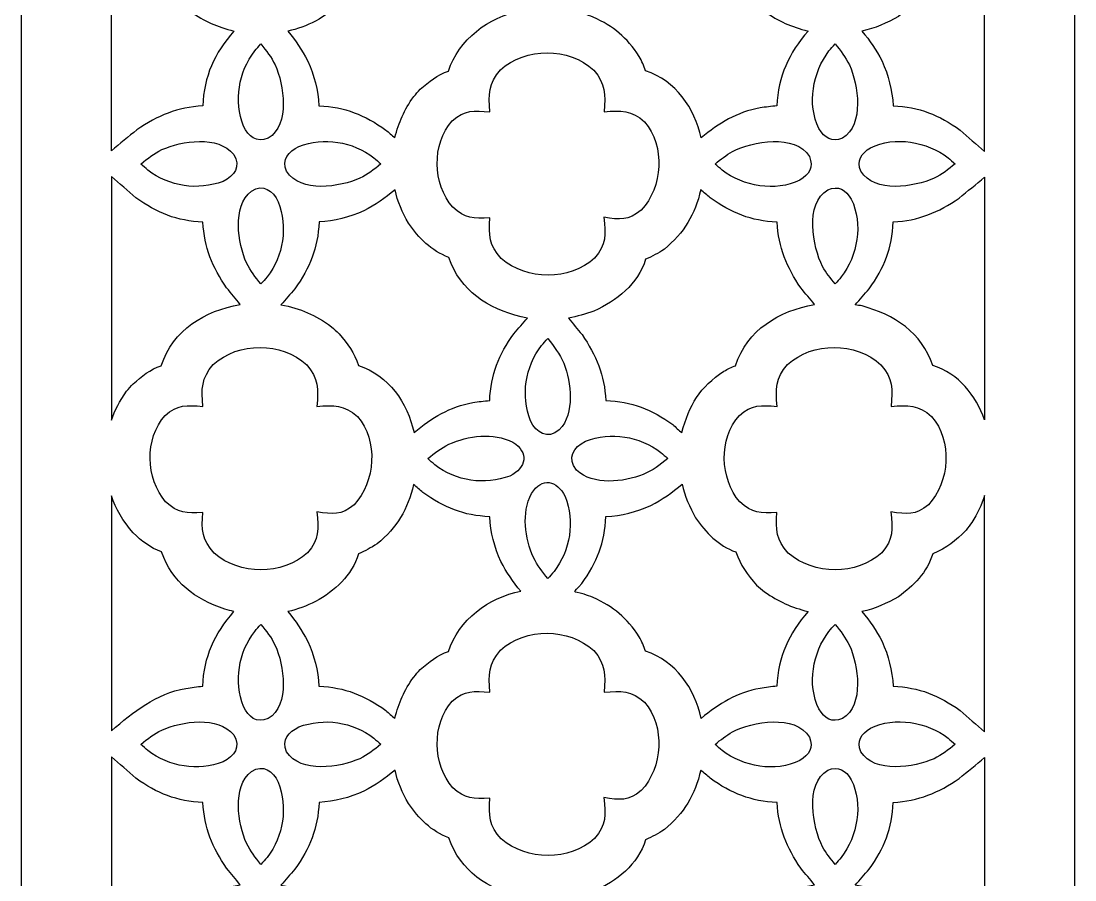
# Model space of a CAD drawing. Header units: centimetres. Extents: x -8.6 to 3.5, y -13.8 to 14.2.
# Drawn here: x -8.589 to -3.689, y -10.586 to -6.593 of the extents above; entities that cross this region are included whole.
import ezdxf

# ---------------------------------------------------------------- set-up
doc = ezdxf.new("R2010")
doc.units = ezdxf.units.CM
doc.header["$MEASUREMENT"] = 0
doc.layers.add('layer 1', color=7, linetype='Continuous')

msp = doc.modelspace()

# ---------------------------------------------------------------- linework, layer by layer
at = {"layer": 'layer 1', "color": 177}
msp.add_open_spline([(-8.58875, 14.17327), (-6.9555, 14.17327), (-5.32224, 14.17327), (-3.689, 14.17327), (-3.689, 14.17327), (-3.689, 4.8404), (-3.689, -4.49248), (-3.689, -13.82534), (-3.689, -13.82534), (-5.32224, -13.82534), (-6.9555, -13.82534), (-8.58875, -13.82534), (-8.58875, -13.82534), (-8.58875, -4.49248), (-8.58875, 4.8404), (-8.58875, 14.17327)], degree=3, knots=[0, 0, 0, 0, 0.2, 0.2, 0.2, 0.2, 0.4, 0.4, 0.4, 0.4, 0.6, 0.6, 0.6, 0.6, 1, 1, 1, 1], dxfattribs=at)
at = {"layer": 'layer 1', "color": 7}
for points, knots in [([(-6.85083, -7.1368), (-6.86493, -7.12447), (-6.87901, -7.11213), (-6.8931, -7.09979), (-6.8931, -7.09979), (-6.99033, -7.02994), (-7.08325, -6.99237), (-7.20396, -6.98743), (-7.20396, -6.98743), (-7.20785, -6.91446), (-7.22622, -6.84582), (-7.25541, -6.779), (-7.25541, -6.779), (-7.28332, -6.7266), (-7.31123, -6.68554), (-7.34897, -6.63978), (-7.34897, -6.63978), (-7.30358, -6.63131), (-7.26109, -6.61331), (-7.21936, -6.59425), (-7.21936, -6.59425), (-7.13073, -6.54318), (-7.05125, -6.4736), (-7.01998, -6.37235), (-7.01998, -6.37235), (-6.98828, -6.35811), (-6.96231, -6.34414), (-6.93291, -6.32555), (-6.93291, -6.32555), (-6.84173, -6.24957), (-6.78986, -6.16506), (-6.76364, -6.04919), (-6.76364, -6.04919), (-6.74927, -6.06178), (-6.73489, -6.07437), (-6.72052, -6.08696), (-6.72052, -6.08696), (-6.62335, -6.15676), (-6.53032, -6.19444), (-6.40964, -6.19933), (-6.40964, -6.19933), (-6.4057, -6.27263), (-6.38748, -6.34075), (-6.35819, -6.40774), (-6.35819, -6.40774), (-6.33048, -6.45981), (-6.30279, -6.50073), (-6.26528, -6.5462), (-6.26528, -6.5462), (-6.41521, -6.5734), (-6.5545, -6.67909), (-6.60209, -6.82609), (-6.60209, -6.82609), (-6.65199, -6.84209), (-6.69393, -6.87589), (-6.73258, -6.90994), (-6.73258, -6.90994), (-6.74283, -6.92148), (-6.75308, -6.93302), (-6.76331, -6.94454), (-6.76331, -6.94454), (-6.80782, -7.0078), (-6.83192, -7.06193), (-6.85083, -7.1368)], [0, 0, 0, 0, 0.0588235, 0.0588235, 0.0588235, 0.0588235, 0.1176471, 0.1176471, 0.1176471, 0.1176471, 0.1764706, 0.1764706, 0.1764706, 0.1764706, 0.2352941, 0.2352941, 0.2352941, 0.2352941, 0.2941176, 0.2941176, 0.2941176, 0.2941176, 0.3529412, 0.3529412, 0.3529412, 0.3529412, 0.4117647, 0.4117647, 0.4117647, 0.4117647, 0.4705882, 0.4705882, 0.4705882, 0.4705882, 0.5294118, 0.5294118, 0.5294118, 0.5294118, 0.5882353, 0.5882353, 0.5882353, 0.5882353, 0.6470588, 0.6470588, 0.6470588, 0.6470588, 0.7058824, 0.7058824, 0.7058824, 0.7058824, 0.7647059, 0.7647059, 0.7647059, 0.7647059, 0.8235294, 0.8235294, 0.8235294, 0.8235294, 0.8823529, 0.8823529, 0.8823529, 0.8823529, 1, 1, 1, 1]), ([(-4.9295, -6.64008), (-5.00823, -6.6201), (-5.06575, -6.59476), (-5.13258, -6.54845), (-5.13258, -6.54845), (-5.14468, -6.53794), (-5.15678, -6.52743), (-5.16888, -6.51692), (-5.16888, -6.51692), (-5.21297, -6.46842), (-5.24352, -6.42555), (-5.26553, -6.3633), (-5.26553, -6.3633), (-5.34734, -6.33346), (-5.40455, -6.27365), (-5.45278, -6.20379), (-5.45278, -6.20379), (-5.47975, -6.15518), (-5.50474, -6.10319), (-5.5148, -6.04799), (-5.5148, -6.04799), (-5.56332, -6.08802), (-5.60561, -6.11786), (-5.66116, -6.14743), (-5.66116, -6.14743), (-5.72817, -6.17671), (-5.79627, -6.19494), (-5.86959, -6.1989), (-5.86959, -6.1989), (-5.87448, -6.31959), (-5.91215, -6.41257), (-5.98196, -6.50976), (-5.98196, -6.50976), (-6.02511, -6.55902), (-6.02764, -6.54435), (-5.97108, -6.55966), (-5.97108, -6.55966), (-5.95716, -6.56468), (-5.94325, -6.5697), (-5.92934, -6.57472), (-5.92934, -6.57472), (-5.832, -6.61976), (-5.77366, -6.6676), (-5.7144, -6.75762), (-5.7144, -6.75762), (-5.70354, -6.78022), (-5.69294, -6.8011), (-5.68527, -6.82496), (-5.68527, -6.82496), (-5.54485, -6.87078), (-5.45703, -6.99724), (-5.42677, -7.13692), (-5.42677, -7.13692), (-5.34376, -7.06848), (-5.26046, -7.01614), (-5.15236, -6.99747), (-5.15236, -6.99747), (-5.12684, -6.99305), (-5.1004, -6.98926), (-5.07418, -6.98786), (-5.07418, -6.98786), (-5.06858, -6.84952), (-5.01975, -6.74315), (-4.9295, -6.64008)], [0, 0, 0, 0, 0.0588235, 0.0588235, 0.0588235, 0.0588235, 0.1176471, 0.1176471, 0.1176471, 0.1176471, 0.1764706, 0.1764706, 0.1764706, 0.1764706, 0.2352941, 0.2352941, 0.2352941, 0.2352941, 0.2941176, 0.2941176, 0.2941176, 0.2941176, 0.3529412, 0.3529412, 0.3529412, 0.3529412, 0.4117647, 0.4117647, 0.4117647, 0.4117647, 0.4705882, 0.4705882, 0.4705882, 0.4705882, 0.5294118, 0.5294118, 0.5294118, 0.5294118, 0.5882353, 0.5882353, 0.5882353, 0.5882353, 0.6470588, 0.6470588, 0.6470588, 0.6470588, 0.7058824, 0.7058824, 0.7058824, 0.7058824, 0.7647059, 0.7647059, 0.7647059, 0.7647059, 0.8235294, 0.8235294, 0.8235294, 0.8235294, 0.8823529, 0.8823529, 0.8823529, 0.8823529, 1, 1, 1, 1]), ([(-8.16878, -7.19644), (-8.12916, -7.16378), (-8.08955, -7.13112), (-8.04994, -7.09845), (-8.04994, -7.09845), (-7.95488, -7.03306), (-7.86014, -6.99401), (-7.74402, -6.98786), (-7.74402, -6.98786), (-7.73841, -6.84951), (-7.68957, -6.74316), (-7.59934, -6.64008), (-7.59934, -6.64008), (-7.67805, -6.6201), (-7.73556, -6.59477), (-7.80241, -6.54845), (-7.80241, -6.54845), (-7.81452, -6.53794), (-7.82661, -6.52743), (-7.83872, -6.51692), (-7.83872, -6.51692), (-7.88279, -6.46841), (-7.91333, -6.42556), (-7.93537, -6.3633), (-7.93537, -6.3633), (-7.98739, -6.34431), (-8.02766, -6.31163), (-8.06782, -6.27463), (-8.06782, -6.27463), (-8.11477, -6.22007), (-8.14787, -6.16274), (-8.16878, -6.10242), (-8.16878, -6.10242), (-8.16878, -6.46709), (-8.16878, -6.83177), (-8.16878, -7.19644)], [0, 0, 0, 0, 0.1, 0.1, 0.1, 0.1, 0.2, 0.2, 0.2, 0.2, 0.3, 0.3, 0.3, 0.3, 0.4, 0.4, 0.4, 0.4, 0.5, 0.5, 0.5, 0.5, 0.6, 0.6, 0.6, 0.6, 0.7, 0.7, 0.7, 0.7, 0.8, 0.8, 0.8, 0.8, 1, 1, 1, 1]), ([(-4.10897, -6.10128), (-4.10897, -6.46747), (-4.10897, -6.83367), (-4.10897, -7.19987), (-4.10897, -7.19987), (-4.14707, -7.16651), (-4.18517, -7.13315), (-4.22327, -7.09979), (-4.22327, -7.09979), (-4.3205, -7.02994), (-4.41341, -6.99237), (-4.53413, -6.98743), (-4.53413, -6.98743), (-4.53806, -6.91441), (-4.55637, -6.84587), (-4.58559, -6.779), (-4.58559, -6.779), (-4.6135, -6.7266), (-4.6414, -6.68554), (-4.67913, -6.63978), (-4.67913, -6.63978), (-4.61811, -6.62839), (-4.56326, -6.60215), (-4.50999, -6.57148), (-4.50999, -6.57148), (-4.43929, -6.52041), (-4.37665, -6.45817), (-4.35015, -6.37235), (-4.35015, -6.37235), (-4.28439, -6.34277), (-4.24401, -6.31368), (-4.19468, -6.26136), (-4.19468, -6.26136), (-4.18571, -6.24947), (-4.17674, -6.23759), (-4.16777, -6.22572), (-4.16777, -6.22572), (-4.14237, -6.18408), (-4.12295, -6.14293), (-4.10897, -6.10128)], [0, 0, 0, 0, 0.0909091, 0.0909091, 0.0909091, 0.0909091, 0.1818182, 0.1818182, 0.1818182, 0.1818182, 0.2727273, 0.2727273, 0.2727273, 0.2727273, 0.3636364, 0.3636364, 0.3636364, 0.3636364, 0.4545455, 0.4545455, 0.4545455, 0.4545455, 0.5454545, 0.5454545, 0.5454545, 0.5454545, 0.6363636, 0.6363636, 0.6363636, 0.6363636, 0.7272727, 0.7272727, 0.7272727, 0.7272727, 0.8181818, 0.8181818, 0.8181818, 0.8181818, 1, 1, 1, 1]), ([(-7.47407, -6.69971), (-7.48361, -6.7106), (-7.49312, -6.72147), (-7.50265, -6.73236), (-7.50265, -6.73236), (-7.57895, -6.83186), (-7.59907, -6.96438), (-7.55473, -7.08162), (-7.55473, -7.08162), (-7.53054, -7.13021), (-7.49518, -7.16116), (-7.43967, -7.138), (-7.43967, -7.138), (-7.33666, -7.07505), (-7.36693, -6.88835), (-7.40712, -6.79752), (-7.40712, -6.79752), (-7.42646, -6.75918), (-7.44718, -6.73232), (-7.47407, -6.69971)], [0, 0, 0, 0, 0.1666667, 0.1666667, 0.1666667, 0.1666667, 0.3333333, 0.3333333, 0.3333333, 0.3333333, 0.5, 0.5, 0.5, 0.5, 0.6666667, 0.6666667, 0.6666667, 0.6666667, 1, 1, 1, 1]), ([(-4.80425, -6.69971), (-4.81377, -6.7106), (-4.8233, -6.72147), (-4.83283, -6.73236), (-4.83283, -6.73236), (-4.90762, -6.82997), (-4.93535, -6.9803), (-4.87911, -7.09324), (-4.87911, -7.09324), (-4.85282, -7.1371), (-4.8193, -7.15864), (-4.76983, -7.138), (-4.76983, -7.138), (-4.66693, -7.07511), (-4.69684, -6.88893), (-4.73729, -6.79752), (-4.73729, -6.79752), (-4.75584, -6.76075), (-4.7782, -6.7313), (-4.80425, -6.69971)], [0, 0, 0, 0, 0.1666667, 0.1666667, 0.1666667, 0.1666667, 0.3333333, 0.3333333, 0.3333333, 0.3333333, 0.5, 0.5, 0.5, 0.5, 0.6666667, 0.6666667, 0.6666667, 0.6666667, 1, 1, 1, 1]), ([(-5.87839, -7.01487), (-5.87143, -6.93278), (-5.87076, -6.88583), (-5.92594, -6.82166), (-5.92594, -6.82166), (-6.04275, -6.7148), (-6.24306, -6.71373), (-6.36035, -6.82034), (-6.36035, -6.82034), (-6.41609, -6.88482), (-6.41544, -6.93267), (-6.40894, -7.01533), (-6.40894, -7.01533), (-6.48353, -7.00838), (-6.52622, -7.00599), (-6.58412, -7.057), (-6.58412, -7.057), (-6.68053, -7.16552), (-6.67516, -7.35042), (-6.58167, -7.45903), (-6.58167, -7.45903), (-6.52508, -7.51117), (-6.48449, -7.51211), (-6.40951, -7.50797), (-6.40951, -7.50797), (-6.41425, -7.58944), (-6.41299, -7.63521), (-6.3567, -7.69714), (-6.3567, -7.69714), (-6.23881, -7.79949), (-6.03852, -7.80134), (-5.9221, -7.69555), (-5.9221, -7.69555), (-5.8673, -7.6319), (-5.87047, -7.58603), (-5.87925, -7.50498), (-5.87925, -7.50498), (-5.80443, -7.51728), (-5.76535, -7.52227), (-5.70543, -7.47234), (-5.70543, -7.47234), (-5.60512, -7.36588), (-5.5932, -7.1739), (-5.69009, -7.06167), (-5.69009, -7.06167), (-5.75101, -7.00698), (-5.79923, -7.00896), (-5.87839, -7.01487)], [0, 0, 0, 0, 0.0769231, 0.0769231, 0.0769231, 0.0769231, 0.1538462, 0.1538462, 0.1538462, 0.1538462, 0.2307692, 0.2307692, 0.2307692, 0.2307692, 0.3076923, 0.3076923, 0.3076923, 0.3076923, 0.3846154, 0.3846154, 0.3846154, 0.3846154, 0.4615385, 0.4615385, 0.4615385, 0.4615385, 0.5384615, 0.5384615, 0.5384615, 0.5384615, 0.6153846, 0.6153846, 0.6153846, 0.6153846, 0.6923077, 0.6923077, 0.6923077, 0.6923077, 0.7692308, 0.7692308, 0.7692308, 0.7692308, 0.8461538, 0.8461538, 0.8461538, 0.8461538, 1, 1, 1, 1]), ([(-8.03174, -7.25797), (-8.02085, -7.2675), (-8.00997, -7.27702), (-7.99909, -7.28656), (-7.99909, -7.28656), (-7.89956, -7.36283), (-7.76705, -7.383), (-7.64982, -7.33864), (-7.64982, -7.33864), (-7.59704, -7.31234), (-7.56507, -7.27006), (-7.59968, -7.21336), (-7.59968, -7.21336), (-7.67324, -7.12366), (-7.84167, -7.15018), (-7.93394, -7.19102), (-7.93394, -7.19102), (-7.97226, -7.21034), (-7.99912, -7.23108), (-8.03174, -7.25797)], [0, 0, 0, 0, 0.1666667, 0.1666667, 0.1666667, 0.1666667, 0.3333333, 0.3333333, 0.3333333, 0.3333333, 0.5, 0.5, 0.5, 0.5, 0.6666667, 0.6666667, 0.6666667, 0.6666667, 1, 1, 1, 1]), ([(-6.91582, -7.25738), (-6.9267, -7.24784), (-6.93757, -7.23833), (-6.94846, -7.22879), (-6.94846, -7.22879), (-7.04798, -7.15251), (-7.18047, -7.13236), (-7.29772, -7.17671), (-7.29772, -7.17671), (-7.34629, -7.20088), (-7.37728, -7.23629), (-7.35409, -7.29178), (-7.35409, -7.29178), (-7.29118, -7.3948), (-7.10444, -7.3645), (-7.01361, -7.32433), (-7.01361, -7.32433), (-6.97529, -7.30499), (-6.94842, -7.28428), (-6.91582, -7.25738)], [0, 0, 0, 0, 0.1666667, 0.1666667, 0.1666667, 0.1666667, 0.3333333, 0.3333333, 0.3333333, 0.3333333, 0.5, 0.5, 0.5, 0.5, 0.6666667, 0.6666667, 0.6666667, 0.6666667, 1, 1, 1, 1]), ([(-5.36191, -7.25797), (-5.35103, -7.2675), (-5.34015, -7.27702), (-5.32925, -7.28656), (-5.32925, -7.28656), (-5.23165, -7.36134), (-5.08131, -7.38909), (-4.96836, -7.33284), (-4.96836, -7.33284), (-4.9245, -7.30657), (-4.903, -7.27298), (-4.92362, -7.22357), (-4.92362, -7.22357), (-4.98961, -7.11552), (-5.18853, -7.15291), (-5.28072, -7.1994), (-5.28072, -7.1994), (-5.31069, -7.21654), (-5.33547, -7.23617), (-5.36191, -7.25797)], [0, 0, 0, 0, 0.1666667, 0.1666667, 0.1666667, 0.1666667, 0.3333333, 0.3333333, 0.3333333, 0.3333333, 0.5, 0.5, 0.5, 0.5, 0.6666667, 0.6666667, 0.6666667, 0.6666667, 1, 1, 1, 1]), ([(-4.24599, -7.25738), (-4.25687, -7.24784), (-4.26775, -7.23833), (-4.27863, -7.22879), (-4.27863, -7.22879), (-4.37622, -7.15398), (-4.5266, -7.12627), (-4.63952, -7.18251), (-4.63952, -7.18251), (-4.68337, -7.20879), (-4.70491, -7.24233), (-4.68427, -7.29178), (-4.68427, -7.29178), (-4.6214, -7.3947), (-4.4352, -7.36476), (-4.34378, -7.32433), (-4.34378, -7.32433), (-4.30703, -7.30579), (-4.27757, -7.28343), (-4.24599, -7.25738)], [0, 0, 0, 0, 0.1666667, 0.1666667, 0.1666667, 0.1666667, 0.3333333, 0.3333333, 0.3333333, 0.3333333, 0.5, 0.5, 0.5, 0.5, 0.6666667, 0.6666667, 0.6666667, 0.6666667, 1, 1, 1, 1]), ([(-8.16878, -8.44926), (-8.16878, -8.07132), (-8.16878, -7.69339), (-8.16878, -7.31544), (-8.16878, -7.31544), (-8.13066, -7.34882), (-8.09256, -7.38219), (-8.05444, -7.41555), (-8.05444, -7.41555), (-7.95727, -7.48535), (-7.86426, -7.52303), (-7.74358, -7.52792), (-7.74358, -7.52792), (-7.7373, -7.64458), (-7.69831, -7.73889), (-7.63299, -7.83384), (-7.63299, -7.83384), (-7.61193, -7.85938), (-7.59087, -7.88492), (-7.5698, -7.91046), (-7.5698, -7.91046), (-7.73455, -7.94037), (-7.88291, -8.02878), (-7.937, -8.19587), (-7.937, -8.19587), (-7.9869, -8.21187), (-8.02884, -8.24567), (-8.0675, -8.27972), (-8.0675, -8.27972), (-8.07775, -8.29126), (-8.08799, -8.30279), (-8.09824, -8.31432), (-8.09824, -8.31432), (-8.13061, -8.36033), (-8.15214, -8.40147), (-8.16878, -8.44926)], [0, 0, 0, 0, 0.1, 0.1, 0.1, 0.1, 0.2, 0.2, 0.2, 0.2, 0.3, 0.3, 0.3, 0.3, 0.4, 0.4, 0.4, 0.4, 0.5, 0.5, 0.5, 0.5, 0.6, 0.6, 0.6, 0.6, 0.7, 0.7, 0.7, 0.7, 0.8, 0.8, 0.8, 0.8, 1, 1, 1, 1]), ([(-7.47348, -7.81563), (-7.46396, -7.80475), (-7.45442, -7.79387), (-7.44489, -7.78298), (-7.44489, -7.78298), (-7.36861, -7.68346), (-7.34846, -7.55097), (-7.39281, -7.43373), (-7.39281, -7.43373), (-7.41908, -7.38094), (-7.46139, -7.34899), (-7.51809, -7.38358), (-7.51809, -7.38358), (-7.60779, -7.45714), (-7.58127, -7.62557), (-7.54042, -7.71783), (-7.54042, -7.71783), (-7.52109, -7.75615), (-7.50037, -7.78302), (-7.47348, -7.81563)], [0, 0, 0, 0, 0.1666667, 0.1666667, 0.1666667, 0.1666667, 0.3333333, 0.3333333, 0.3333333, 0.3333333, 0.5, 0.5, 0.5, 0.5, 0.6666667, 0.6666667, 0.6666667, 0.6666667, 1, 1, 1, 1]), ([(-4.10897, -7.31889), (-4.14856, -7.35156), (-4.18817, -7.38421), (-4.22777, -7.41688), (-4.22777, -7.41688), (-4.32276, -7.48223), (-4.41699, -7.52118), (-4.5337, -7.52748), (-4.5337, -7.52748), (-4.53859, -7.64819), (-4.57625, -7.74117), (-4.64607, -7.83835), (-4.64607, -7.83835), (-4.66755, -7.86288), (-4.68903, -7.8874), (-4.71051, -7.91193), (-4.71051, -7.91193), (-4.69983, -7.91394), (-4.68916, -7.91596), (-4.67849, -7.91799), (-4.67849, -7.91799), (-4.53039, -7.95807), (-4.39961, -8.04134), (-4.35037, -8.19473), (-4.35037, -8.19473), (-4.22629, -8.23522), (-4.15175, -8.33162), (-4.10897, -8.44747), (-4.10897, -8.44747), (-4.10897, -8.07128), (-4.10897, -7.69508), (-4.10897, -7.31889)], [0, 0, 0, 0, 0.1111111, 0.1111111, 0.1111111, 0.1111111, 0.2222222, 0.2222222, 0.2222222, 0.2222222, 0.3333333, 0.3333333, 0.3333333, 0.3333333, 0.4444444, 0.4444444, 0.4444444, 0.4444444, 0.5555556, 0.5555556, 0.5555556, 0.5555556, 0.6666667, 0.6666667, 0.6666667, 0.6666667, 0.7777778, 0.7777778, 0.7777778, 0.7777778, 1, 1, 1, 1]), ([(-7.38033, -7.91193), (-7.35886, -7.8874), (-7.33737, -7.86288), (-7.3159, -7.83835), (-7.3159, -7.83835), (-7.24608, -7.74117), (-7.20843, -7.64818), (-7.20353, -7.52748), (-7.20353, -7.52748), (-7.1302, -7.52352), (-7.06209, -7.50531), (-6.9951, -7.47602), (-6.9951, -7.47602), (-6.93991, -7.44665), (-6.89778, -7.41704), (-6.84958, -7.37728), (-6.84958, -7.37728), (-6.83968, -7.43205), (-6.81444, -7.48417), (-6.78769, -7.53238), (-6.78769, -7.53238), (-6.73946, -7.60225), (-6.68226, -7.66202), (-6.60044, -7.69189), (-6.60044, -7.69189), (-6.54488, -7.84899), (-6.41932, -7.92935), (-6.26416, -7.96874), (-6.26416, -7.96874), (-6.2541, -7.97049), (-6.24406, -7.97225), (-6.23402, -7.97401), (-6.23402, -7.97401), (-6.25525, -7.99827), (-6.27649, -8.02253), (-6.29773, -8.04679), (-6.29773, -8.04679), (-6.36751, -8.14391), (-6.40518, -8.23692), (-6.41008, -8.35764), (-6.41008, -8.35764), (-6.4363, -8.35904), (-6.46277, -8.36287), (-6.48826, -8.36724), (-6.48826, -8.36724), (-6.59571, -8.38565), (-6.67934, -8.438), (-6.76183, -8.50602), (-6.76183, -8.50602), (-6.79201, -8.36667), (-6.88023, -8.24041), (-7.02019, -8.19473), (-7.02019, -8.19473), (-7.03893, -8.13636), (-7.07036, -8.09292), (-7.10983, -8.04699), (-7.10983, -8.04699), (-7.12174, -8.03612), (-7.13364, -8.02522), (-7.14554, -8.01435), (-7.14554, -8.01435), (-7.22057, -7.95963), (-7.28904, -7.92918), (-7.38033, -7.91193)], [0, 0, 0, 0, 0.0588235, 0.0588235, 0.0588235, 0.0588235, 0.1176471, 0.1176471, 0.1176471, 0.1176471, 0.1764706, 0.1764706, 0.1764706, 0.1764706, 0.2352941, 0.2352941, 0.2352941, 0.2352941, 0.2941176, 0.2941176, 0.2941176, 0.2941176, 0.3529412, 0.3529412, 0.3529412, 0.3529412, 0.4117647, 0.4117647, 0.4117647, 0.4117647, 0.4705882, 0.4705882, 0.4705882, 0.4705882, 0.5294118, 0.5294118, 0.5294118, 0.5294118, 0.5882353, 0.5882353, 0.5882353, 0.5882353, 0.6470588, 0.6470588, 0.6470588, 0.6470588, 0.7058824, 0.7058824, 0.7058824, 0.7058824, 0.7647059, 0.7647059, 0.7647059, 0.7647059, 0.8235294, 0.8235294, 0.8235294, 0.8235294, 0.8823529, 0.8823529, 0.8823529, 0.8823529, 1, 1, 1, 1]), ([(-5.42857, -7.37707), (-5.41392, -7.3899), (-5.39927, -7.40273), (-5.38462, -7.41555), (-5.38462, -7.41555), (-5.28746, -7.48535), (-5.19444, -7.52303), (-5.07374, -7.52792), (-5.07374, -7.52792), (-5.06748, -7.64458), (-5.02849, -7.73888), (-4.96316, -7.83384), (-4.96316, -7.83384), (-4.9421, -7.85938), (-4.92103, -7.88492), (-4.89997, -7.91046), (-4.89997, -7.91046), (-5.0647, -7.94037), (-5.21312, -8.02879), (-5.26718, -8.19587), (-5.26718, -8.19587), (-5.28559, -8.20176), (-5.30328, -8.21211), (-5.32069, -8.22057), (-5.32069, -8.22057), (-5.4321, -8.29522), (-5.48356, -8.37839), (-5.516, -8.50693), (-5.516, -8.50693), (-5.51602, -8.50705), (-5.51605, -8.50719), (-5.51607, -8.5073), (-5.51607, -8.5073), (-5.53043, -8.49472), (-5.5448, -8.48214), (-5.55917, -8.46957), (-5.55917, -8.46957), (-5.65639, -8.39972), (-5.74931, -8.36214), (-5.87002, -8.35721), (-5.87002, -8.35721), (-5.87619, -8.24134), (-5.9155, -8.14595), (-5.98062, -8.05128), (-5.98062, -8.05128), (-6.00186, -8.02553), (-6.02309, -7.99978), (-6.04433, -7.97403), (-6.04433, -7.97403), (-6.00239, -7.9662), (-5.9653, -7.9557), (-5.92509, -7.94142), (-5.92509, -7.94142), (-5.81874, -7.89282), (-5.72106, -7.8175), (-5.68506, -7.70095), (-5.68506, -7.70095), (-5.65336, -7.68668), (-5.6274, -7.67273), (-5.59799, -7.65414), (-5.59799, -7.65414), (-5.50647, -7.57786), (-5.45487, -7.49332), (-5.42857, -7.37707)], [0, 0, 0, 0, 0.0588235, 0.0588235, 0.0588235, 0.0588235, 0.1176471, 0.1176471, 0.1176471, 0.1176471, 0.1764706, 0.1764706, 0.1764706, 0.1764706, 0.2352941, 0.2352941, 0.2352941, 0.2352941, 0.2941176, 0.2941176, 0.2941176, 0.2941176, 0.3529412, 0.3529412, 0.3529412, 0.3529412, 0.4117647, 0.4117647, 0.4117647, 0.4117647, 0.4705882, 0.4705882, 0.4705882, 0.4705882, 0.5294118, 0.5294118, 0.5294118, 0.5294118, 0.5882353, 0.5882353, 0.5882353, 0.5882353, 0.6470588, 0.6470588, 0.6470588, 0.6470588, 0.7058824, 0.7058824, 0.7058824, 0.7058824, 0.7647059, 0.7647059, 0.7647059, 0.7647059, 0.8235294, 0.8235294, 0.8235294, 0.8235294, 0.8823529, 0.8823529, 0.8823529, 0.8823529, 1, 1, 1, 1]), ([(-4.80365, -7.81563), (-4.79412, -7.80475), (-4.7846, -7.79387), (-4.77506, -7.78298), (-4.77506, -7.78298), (-4.70026, -7.6854), (-4.67254, -7.53501), (-4.72878, -7.4221), (-4.72878, -7.4221), (-4.75502, -7.37826), (-4.78866, -7.3567), (-4.83805, -7.37735), (-4.83805, -7.37735), (-4.94611, -7.44328), (-4.90867, -7.64229), (-4.86222, -7.73445), (-4.86222, -7.73445), (-4.84508, -7.76441), (-4.82547, -7.78918), (-4.80365, -7.81563)], [0, 0, 0, 0, 0.1666667, 0.1666667, 0.1666667, 0.1666667, 0.3333333, 0.3333333, 0.3333333, 0.3333333, 0.5, 0.5, 0.5, 0.5, 0.6666667, 0.6666667, 0.6666667, 0.6666667, 1, 1, 1, 1]), ([(-7.21331, -8.38465), (-7.20635, -8.30255), (-7.20569, -8.25561), (-7.26086, -8.19144), (-7.26086, -8.19144), (-7.37767, -8.08458), (-7.57797, -8.08351), (-7.69526, -8.19011), (-7.69526, -8.19011), (-7.75101, -8.2546), (-7.75035, -8.30243), (-7.74386, -8.38511), (-7.74386, -8.38511), (-7.81844, -8.37815), (-7.86112, -8.37577), (-7.91903, -8.42678), (-7.91903, -8.42678), (-8.01546, -8.53533), (-8.01007, -8.72017), (-7.91658, -8.82881), (-7.91658, -8.82881), (-7.86, -8.88095), (-7.81939, -8.88189), (-7.74443, -8.87775), (-7.74443, -8.87775), (-7.74916, -8.95923), (-7.7479, -9.00498), (-7.69163, -9.06691), (-7.69163, -9.06691), (-7.57373, -9.16928), (-7.37343, -9.17111), (-7.25701, -9.06532), (-7.25701, -9.06532), (-7.20222, -9.00168), (-7.2054, -8.95581), (-7.21417, -8.87476), (-7.21417, -8.87476), (-7.13935, -8.88706), (-7.10028, -8.89205), (-7.04035, -8.84211), (-7.04035, -8.84211), (-6.94002, -8.73566), (-6.92812, -8.5437), (-7.025, -8.43145), (-7.025, -8.43145), (-7.08594, -8.37675), (-7.13415, -8.37874), (-7.21331, -8.38465)], [0, 0, 0, 0, 0.0769231, 0.0769231, 0.0769231, 0.0769231, 0.1538462, 0.1538462, 0.1538462, 0.1538462, 0.2307692, 0.2307692, 0.2307692, 0.2307692, 0.3076923, 0.3076923, 0.3076923, 0.3076923, 0.3846154, 0.3846154, 0.3846154, 0.3846154, 0.4615385, 0.4615385, 0.4615385, 0.4615385, 0.5384615, 0.5384615, 0.5384615, 0.5384615, 0.6153846, 0.6153846, 0.6153846, 0.6153846, 0.6923077, 0.6923077, 0.6923077, 0.6923077, 0.7692308, 0.7692308, 0.7692308, 0.7692308, 0.8461538, 0.8461538, 0.8461538, 0.8461538, 1, 1, 1, 1]), ([(-6.14014, -8.06949), (-6.14966, -8.08037), (-6.15919, -8.09125), (-6.16872, -8.10213), (-6.16872, -8.10213), (-6.24496, -8.20158), (-6.26534, -8.33359), (-6.2208, -8.45139), (-6.2208, -8.45139), (-6.19227, -8.50868), (-6.14269, -8.54016), (-6.08627, -8.49396), (-6.08627, -8.49396), (-6.0126, -8.41655), (-6.03087, -8.27449), (-6.06571, -8.18418), (-6.06571, -8.18418), (-6.08575, -8.1389), (-6.10857, -8.10777), (-6.14014, -8.06949)], [0, 0, 0, 0, 0.1666667, 0.1666667, 0.1666667, 0.1666667, 0.3333333, 0.3333333, 0.3333333, 0.3333333, 0.5, 0.5, 0.5, 0.5, 0.6666667, 0.6666667, 0.6666667, 0.6666667, 1, 1, 1, 1]), ([(-4.54347, -8.38465), (-4.53652, -8.30255), (-4.53586, -8.25561), (-4.59103, -8.19144), (-4.59103, -8.19144), (-4.70784, -8.08458), (-4.90815, -8.08351), (-5.02544, -8.19011), (-5.02544, -8.19011), (-5.08119, -8.25458), (-5.08053, -8.30245), (-5.07403, -8.38511), (-5.07403, -8.38511), (-5.14862, -8.37815), (-5.19131, -8.37577), (-5.24921, -8.42678), (-5.24921, -8.42678), (-5.34562, -8.5353), (-5.34025, -8.7202), (-5.24676, -8.82881), (-5.24676, -8.82881), (-5.19016, -8.88095), (-5.14957, -8.88189), (-5.0746, -8.87775), (-5.0746, -8.87775), (-5.07933, -8.95922), (-5.07807, -9.00499), (-5.02179, -9.06691), (-5.02179, -9.06691), (-4.90391, -9.16928), (-4.7036, -9.17111), (-4.58719, -9.06532), (-4.58719, -9.06532), (-4.5324, -9.00168), (-4.53556, -8.95582), (-4.54433, -8.87476), (-4.54433, -8.87476), (-4.46952, -8.88706), (-4.43045, -8.89205), (-4.37051, -8.84211), (-4.37051, -8.84211), (-4.2702, -8.73567), (-4.25828, -8.54368), (-4.35517, -8.43145), (-4.35517, -8.43145), (-4.41611, -8.37675), (-4.46433, -8.37874), (-4.54347, -8.38465)], [0, 0, 0, 0, 0.0769231, 0.0769231, 0.0769231, 0.0769231, 0.1538462, 0.1538462, 0.1538462, 0.1538462, 0.2307692, 0.2307692, 0.2307692, 0.2307692, 0.3076923, 0.3076923, 0.3076923, 0.3076923, 0.3846154, 0.3846154, 0.3846154, 0.3846154, 0.4615385, 0.4615385, 0.4615385, 0.4615385, 0.5384615, 0.5384615, 0.5384615, 0.5384615, 0.6153846, 0.6153846, 0.6153846, 0.6153846, 0.6923077, 0.6923077, 0.6923077, 0.6923077, 0.7692308, 0.7692308, 0.7692308, 0.7692308, 0.8461538, 0.8461538, 0.8461538, 0.8461538, 1, 1, 1, 1]), ([(-6.69781, -8.62775), (-6.68692, -8.63727), (-6.67603, -8.6468), (-6.66515, -8.65633), (-6.66515, -8.65633), (-6.5657, -8.73256), (-6.4337, -8.75298), (-6.31588, -8.70842), (-6.31588, -8.70842), (-6.2396, -8.67039), (-6.22555, -8.59943), (-6.30252, -8.55143), (-6.30252, -8.55143), (-6.39349, -8.5048), (-6.5097, -8.52082), (-6.6, -8.5608), (-6.6, -8.5608), (-6.63767, -8.5798), (-6.6651, -8.60078), (-6.69781, -8.62775)], [0, 0, 0, 0, 0.1666667, 0.1666667, 0.1666667, 0.1666667, 0.3333333, 0.3333333, 0.3333333, 0.3333333, 0.5, 0.5, 0.5, 0.5, 0.6666667, 0.6666667, 0.6666667, 0.6666667, 1, 1, 1, 1]), ([(-5.58189, -8.62715), (-5.59277, -8.61762), (-5.60364, -8.6081), (-5.61452, -8.59856), (-5.61452, -8.59856), (-5.71399, -8.52233), (-5.84598, -8.50192), (-5.96378, -8.54649), (-5.96378, -8.54649), (-6.02105, -8.57498), (-6.05257, -8.62463), (-6.00634, -8.68102), (-6.00634, -8.68102), (-5.92899, -8.75469), (-5.78685, -8.7364), (-5.69656, -8.70157), (-5.69656, -8.70157), (-5.6513, -8.68154), (-5.62017, -8.65873), (-5.58189, -8.62715)], [0, 0, 0, 0, 0.1666667, 0.1666667, 0.1666667, 0.1666667, 0.3333333, 0.3333333, 0.3333333, 0.3333333, 0.5, 0.5, 0.5, 0.5, 0.6666667, 0.6666667, 0.6666667, 0.6666667, 1, 1, 1, 1]), ([(-6.13955, -9.1854), (-6.13001, -9.17453), (-6.12049, -9.16364), (-6.11095, -9.15276), (-6.11095, -9.15276), (-6.03472, -9.0533), (-6.01431, -8.92132), (-6.05888, -8.8035), (-6.05888, -8.8035), (-6.09689, -8.72721), (-6.16786, -8.71317), (-6.21585, -8.79013), (-6.21585, -8.79013), (-6.26249, -8.8811), (-6.24647, -8.9973), (-6.20648, -9.08761), (-6.20648, -9.08761), (-6.18749, -9.12528), (-6.16652, -9.15271), (-6.13955, -9.1854)], [0, 0, 0, 0, 0.1666667, 0.1666667, 0.1666667, 0.1666667, 0.3333333, 0.3333333, 0.3333333, 0.3333333, 0.5, 0.5, 0.5, 0.5, 0.6666667, 0.6666667, 0.6666667, 0.6666667, 1, 1, 1, 1]), ([(-6.85083, -9.83517), (-6.86493, -9.82283), (-6.87901, -9.81049), (-6.8931, -9.79816), (-6.8931, -9.79816), (-6.99033, -9.72831), (-7.08325, -9.69075), (-7.20396, -9.6858), (-7.20396, -9.6858), (-7.20785, -9.61282), (-7.22622, -9.54418), (-7.25541, -9.47738), (-7.25541, -9.47738), (-7.28332, -9.42496), (-7.31123, -9.38391), (-7.34897, -9.33816), (-7.34897, -9.33816), (-7.30358, -9.32967), (-7.26109, -9.31168), (-7.21936, -9.29262), (-7.21936, -9.29262), (-7.13073, -9.24155), (-7.05125, -9.17197), (-7.01998, -9.07072), (-7.01998, -9.07072), (-6.98828, -9.05646), (-6.96231, -9.0425), (-6.93291, -9.02392), (-6.93291, -9.02392), (-6.84173, -8.94793), (-6.78986, -8.86344), (-6.76364, -8.74756), (-6.76364, -8.74756), (-6.74927, -8.76015), (-6.73489, -8.77274), (-6.72052, -8.78533), (-6.72052, -8.78533), (-6.62335, -8.85513), (-6.53032, -8.89281), (-6.40964, -8.8977), (-6.40964, -8.8977), (-6.4057, -8.971), (-6.38748, -9.03912), (-6.35819, -9.1061), (-6.35819, -9.1061), (-6.33048, -9.15818), (-6.30279, -9.1991), (-6.26528, -9.24457), (-6.26528, -9.24457), (-6.41521, -9.27176), (-6.5545, -9.37745), (-6.60209, -9.52445), (-6.60209, -9.52445), (-6.65199, -9.54046), (-6.69393, -9.57427), (-6.73258, -9.60832), (-6.73258, -9.60832), (-6.74283, -9.61984), (-6.75308, -9.63138), (-6.76331, -9.64292), (-6.76331, -9.64292), (-6.80782, -9.70616), (-6.83192, -9.76029), (-6.85083, -9.83517)], [0, 0, 0, 0, 0.0588235, 0.0588235, 0.0588235, 0.0588235, 0.1176471, 0.1176471, 0.1176471, 0.1176471, 0.1764706, 0.1764706, 0.1764706, 0.1764706, 0.2352941, 0.2352941, 0.2352941, 0.2352941, 0.2941176, 0.2941176, 0.2941176, 0.2941176, 0.3529412, 0.3529412, 0.3529412, 0.3529412, 0.4117647, 0.4117647, 0.4117647, 0.4117647, 0.4705882, 0.4705882, 0.4705882, 0.4705882, 0.5294118, 0.5294118, 0.5294118, 0.5294118, 0.5882353, 0.5882353, 0.5882353, 0.5882353, 0.6470588, 0.6470588, 0.6470588, 0.6470588, 0.7058824, 0.7058824, 0.7058824, 0.7058824, 0.7647059, 0.7647059, 0.7647059, 0.7647059, 0.8235294, 0.8235294, 0.8235294, 0.8235294, 0.8823529, 0.8823529, 0.8823529, 0.8823529, 1, 1, 1, 1]), ([(-4.9295, -9.33845), (-5.00823, -9.31847), (-5.06575, -9.29312), (-5.13258, -9.2468), (-5.13258, -9.2468), (-5.14468, -9.2363), (-5.15678, -9.2258), (-5.16888, -9.21529), (-5.16888, -9.21529), (-5.21297, -9.16679), (-5.24352, -9.12392), (-5.26553, -9.06166), (-5.26553, -9.06166), (-5.34734, -9.03183), (-5.40455, -8.97201), (-5.45278, -8.90216), (-5.45278, -8.90216), (-5.47975, -8.85355), (-5.50474, -8.80156), (-5.5148, -8.74635), (-5.5148, -8.74635), (-5.56332, -8.78638), (-5.60561, -8.81624), (-5.66116, -8.84581), (-5.66116, -8.84581), (-5.72817, -8.87509), (-5.79627, -8.8933), (-5.86959, -8.89726), (-5.86959, -8.89726), (-5.87448, -9.01795), (-5.91215, -9.11095), (-5.98196, -9.20813), (-5.98196, -9.20813), (-6.02511, -9.25739), (-6.02764, -9.24272), (-5.97108, -9.25802), (-5.97108, -9.25802), (-5.95716, -9.26305), (-5.94325, -9.26806), (-5.92934, -9.27308), (-5.92934, -9.27308), (-5.832, -9.31813), (-5.77366, -9.36596), (-5.7144, -9.45598), (-5.7144, -9.45598), (-5.70354, -9.47859), (-5.69294, -9.49946), (-5.68527, -9.52332), (-5.68527, -9.52332), (-5.54485, -9.56916), (-5.45703, -9.69561), (-5.42677, -9.8353), (-5.42677, -9.8353), (-5.34376, -9.76684), (-5.26046, -9.71451), (-5.15236, -9.69583), (-5.15236, -9.69583), (-5.12684, -9.69142), (-5.1004, -9.68761), (-5.07418, -9.68623), (-5.07418, -9.68623), (-5.06858, -9.54789), (-5.01975, -9.44152), (-4.9295, -9.33845)], [0, 0, 0, 0, 0.0588235, 0.0588235, 0.0588235, 0.0588235, 0.1176471, 0.1176471, 0.1176471, 0.1176471, 0.1764706, 0.1764706, 0.1764706, 0.1764706, 0.2352941, 0.2352941, 0.2352941, 0.2352941, 0.2941176, 0.2941176, 0.2941176, 0.2941176, 0.3529412, 0.3529412, 0.3529412, 0.3529412, 0.4117647, 0.4117647, 0.4117647, 0.4117647, 0.4705882, 0.4705882, 0.4705882, 0.4705882, 0.5294118, 0.5294118, 0.5294118, 0.5294118, 0.5882353, 0.5882353, 0.5882353, 0.5882353, 0.6470588, 0.6470588, 0.6470588, 0.6470588, 0.7058824, 0.7058824, 0.7058824, 0.7058824, 0.7647059, 0.7647059, 0.7647059, 0.7647059, 0.8235294, 0.8235294, 0.8235294, 0.8235294, 0.8823529, 0.8823529, 0.8823529, 0.8823529, 1, 1, 1, 1]), ([(-8.16878, -9.89328), (-8.16878, -9.52912), (-8.16878, -9.16494), (-8.16878, -8.80078), (-8.16878, -8.80078), (-8.14787, -8.86111), (-8.11477, -8.91844), (-8.06782, -8.97301), (-8.06782, -8.97301), (-8.02766, -9.01001), (-7.98739, -9.04267), (-7.93537, -9.06166), (-7.93537, -9.06166), (-7.88516, -9.20353), (-7.77912, -9.28084), (-7.64127, -9.3278), (-7.64127, -9.3278), (-7.62729, -9.33135), (-7.61331, -9.3349), (-7.59934, -9.33845), (-7.59934, -9.33845), (-7.68957, -9.44153), (-7.73841, -9.54788), (-7.74402, -9.68623), (-7.74402, -9.68623), (-7.77023, -9.68761), (-7.79669, -9.69142), (-7.82219, -9.69583), (-7.82219, -9.69583), (-7.96285, -9.72016), (-8.06495, -9.80455), (-8.16878, -9.89328)], [0, 0, 0, 0, 0.1111111, 0.1111111, 0.1111111, 0.1111111, 0.2222222, 0.2222222, 0.2222222, 0.2222222, 0.3333333, 0.3333333, 0.3333333, 0.3333333, 0.4444444, 0.4444444, 0.4444444, 0.4444444, 0.5555556, 0.5555556, 0.5555556, 0.5555556, 0.6666667, 0.6666667, 0.6666667, 0.6666667, 0.7777778, 0.7777778, 0.7777778, 0.7777778, 1, 1, 1, 1]), ([(-4.10897, -8.79964), (-4.10897, -9.16583), (-4.10897, -9.53204), (-4.10897, -9.89824), (-4.10897, -9.89824), (-4.14707, -9.86488), (-4.18517, -9.83152), (-4.22327, -9.79816), (-4.22327, -9.79816), (-4.3205, -9.72831), (-4.41341, -9.69075), (-4.53413, -9.6858), (-4.53413, -9.6858), (-4.53806, -9.61279), (-4.55637, -9.54422), (-4.58559, -9.47738), (-4.58559, -9.47738), (-4.6135, -9.42496), (-4.6414, -9.38391), (-4.67913, -9.33816), (-4.67913, -9.33816), (-4.61811, -9.32674), (-4.56326, -9.30053), (-4.50999, -9.26984), (-4.50999, -9.26984), (-4.43929, -9.21878), (-4.37665, -9.15653), (-4.35015, -9.07072), (-4.35015, -9.07072), (-4.28439, -9.04115), (-4.24401, -9.01205), (-4.19468, -8.95971), (-4.19468, -8.95971), (-4.18571, -8.94784), (-4.17674, -8.93596), (-4.16777, -8.92407), (-4.16777, -8.92407), (-4.14237, -8.88245), (-4.12295, -8.8413), (-4.10897, -8.79964)], [0, 0, 0, 0, 0.0909091, 0.0909091, 0.0909091, 0.0909091, 0.1818182, 0.1818182, 0.1818182, 0.1818182, 0.2727273, 0.2727273, 0.2727273, 0.2727273, 0.3636364, 0.3636364, 0.3636364, 0.3636364, 0.4545455, 0.4545455, 0.4545455, 0.4545455, 0.5454545, 0.5454545, 0.5454545, 0.5454545, 0.6363636, 0.6363636, 0.6363636, 0.6363636, 0.7272727, 0.7272727, 0.7272727, 0.7272727, 0.8181818, 0.8181818, 0.8181818, 0.8181818, 1, 1, 1, 1]), ([(-7.47407, -9.39808), (-7.48361, -9.40896), (-7.49312, -9.41984), (-7.50265, -9.43073), (-7.50265, -9.43073), (-7.57895, -9.53024), (-7.59907, -9.66276), (-7.55473, -9.77999), (-7.55473, -9.77999), (-7.53054, -9.82857), (-7.49518, -9.85954), (-7.43967, -9.83636), (-7.43967, -9.83636), (-7.33666, -9.77342), (-7.36693, -9.58671), (-7.40712, -9.49587), (-7.40712, -9.49587), (-7.42646, -9.45754), (-7.44718, -9.43068), (-7.47407, -9.39808)], [0, 0, 0, 0, 0.1666667, 0.1666667, 0.1666667, 0.1666667, 0.3333333, 0.3333333, 0.3333333, 0.3333333, 0.5, 0.5, 0.5, 0.5, 0.6666667, 0.6666667, 0.6666667, 0.6666667, 1, 1, 1, 1]), ([(-4.80425, -9.39808), (-4.81377, -9.40896), (-4.8233, -9.41984), (-4.83283, -9.43073), (-4.83283, -9.43073), (-4.90762, -9.52834), (-4.93535, -9.67867), (-4.87911, -9.79162), (-4.87911, -9.79162), (-4.85282, -9.83546), (-4.8193, -9.857), (-4.76983, -9.83636), (-4.76983, -9.83636), (-4.66693, -9.77347), (-4.69684, -9.58729), (-4.73729, -9.49587), (-4.73729, -9.49587), (-4.75584, -9.45911), (-4.7782, -9.42965), (-4.80425, -9.39808)], [0, 0, 0, 0, 0.1666667, 0.1666667, 0.1666667, 0.1666667, 0.3333333, 0.3333333, 0.3333333, 0.3333333, 0.5, 0.5, 0.5, 0.5, 0.6666667, 0.6666667, 0.6666667, 0.6666667, 1, 1, 1, 1]), ([(-5.87839, -9.71324), (-5.87143, -9.63114), (-5.87076, -9.5842), (-5.92594, -9.52003), (-5.92594, -9.52003), (-6.04275, -9.41317), (-6.24306, -9.4121), (-6.36035, -9.51871), (-6.36035, -9.51871), (-6.41609, -9.58318), (-6.41544, -9.63104), (-6.40894, -9.71371), (-6.40894, -9.71371), (-6.48353, -9.70674), (-6.52622, -9.70437), (-6.58412, -9.75537), (-6.58412, -9.75537), (-6.68053, -9.86389), (-6.67516, -10.04878), (-6.58167, -10.15741), (-6.58167, -10.15741), (-6.52508, -10.20954), (-6.48449, -10.21049), (-6.40951, -10.20634), (-6.40951, -10.20634), (-6.41425, -10.2878), (-6.41299, -10.33357), (-6.3567, -10.3955), (-6.3567, -10.3955), (-6.23881, -10.49786), (-6.03852, -10.49971), (-5.9221, -10.39392), (-5.9221, -10.39392), (-5.8673, -10.33027), (-5.87047, -10.2844), (-5.87925, -10.20334), (-5.87925, -10.20334), (-5.80443, -10.21566), (-5.76535, -10.22063), (-5.70543, -10.1707), (-5.70543, -10.1707), (-5.60512, -10.06426), (-5.5932, -9.87227), (-5.69009, -9.76005), (-5.69009, -9.76005), (-5.75101, -9.70534), (-5.79923, -9.70733), (-5.87839, -9.71324)], [0, 0, 0, 0, 0.0769231, 0.0769231, 0.0769231, 0.0769231, 0.1538462, 0.1538462, 0.1538462, 0.1538462, 0.2307692, 0.2307692, 0.2307692, 0.2307692, 0.3076923, 0.3076923, 0.3076923, 0.3076923, 0.3846154, 0.3846154, 0.3846154, 0.3846154, 0.4615385, 0.4615385, 0.4615385, 0.4615385, 0.5384615, 0.5384615, 0.5384615, 0.5384615, 0.6153846, 0.6153846, 0.6153846, 0.6153846, 0.6923077, 0.6923077, 0.6923077, 0.6923077, 0.7692308, 0.7692308, 0.7692308, 0.7692308, 0.8461538, 0.8461538, 0.8461538, 0.8461538, 1, 1, 1, 1]), ([(-8.03174, -9.95632), (-8.02085, -9.96586), (-8.00997, -9.97539), (-7.99909, -9.98492), (-7.99909, -9.98492), (-7.89956, -10.0612), (-7.76705, -10.08135), (-7.64982, -10.037), (-7.64982, -10.037), (-7.59704, -10.01071), (-7.56507, -9.96843), (-7.59968, -9.91173), (-7.59968, -9.91173), (-7.67324, -9.82203), (-7.84167, -9.84855), (-7.93394, -9.8894), (-7.93394, -9.8894), (-7.97226, -9.9087), (-7.99912, -9.92946), (-8.03174, -9.95632)], [0, 0, 0, 0, 0.1666667, 0.1666667, 0.1666667, 0.1666667, 0.3333333, 0.3333333, 0.3333333, 0.3333333, 0.5, 0.5, 0.5, 0.5, 0.6666667, 0.6666667, 0.6666667, 0.6666667, 1, 1, 1, 1]), ([(-6.91582, -9.95574), (-6.9267, -9.94622), (-6.93757, -9.93668), (-6.94846, -9.92717), (-6.94846, -9.92717), (-7.04798, -9.85087), (-7.18047, -9.83073), (-7.29772, -9.87508), (-7.29772, -9.87508), (-7.34629, -9.89924), (-7.37728, -9.93466), (-7.35409, -9.99016), (-7.35409, -9.99016), (-7.29118, -10.09316), (-7.10444, -10.06287), (-7.01361, -10.02268), (-7.01361, -10.02268), (-6.97529, -10.00336), (-6.94842, -9.98263), (-6.91582, -9.95574)], [0, 0, 0, 0, 0.1666667, 0.1666667, 0.1666667, 0.1666667, 0.3333333, 0.3333333, 0.3333333, 0.3333333, 0.5, 0.5, 0.5, 0.5, 0.6666667, 0.6666667, 0.6666667, 0.6666667, 1, 1, 1, 1]), ([(-5.36191, -9.95632), (-5.35103, -9.96586), (-5.34015, -9.97539), (-5.32925, -9.98492), (-5.32925, -9.98492), (-5.23165, -10.0597), (-5.08131, -10.08747), (-4.96836, -10.03121), (-4.96836, -10.03121), (-4.9245, -10.00494), (-4.903, -9.97136), (-4.92362, -9.92193), (-4.92362, -9.92193), (-4.98961, -9.81389), (-5.18853, -9.85127), (-5.28072, -9.89776), (-5.28072, -9.89776), (-5.31069, -9.91491), (-5.33547, -9.93453), (-5.36191, -9.95632)], [0, 0, 0, 0, 0.1666667, 0.1666667, 0.1666667, 0.1666667, 0.3333333, 0.3333333, 0.3333333, 0.3333333, 0.5, 0.5, 0.5, 0.5, 0.6666667, 0.6666667, 0.6666667, 0.6666667, 1, 1, 1, 1]), ([(-4.24599, -9.95574), (-4.25687, -9.94622), (-4.26775, -9.93668), (-4.27863, -9.92717), (-4.27863, -9.92717), (-4.37622, -9.85234), (-4.5266, -9.82465), (-4.63952, -9.88087), (-4.63952, -9.88087), (-4.68337, -9.90717), (-4.70491, -9.94069), (-4.68427, -9.99016), (-4.68427, -9.99016), (-4.6214, -10.09307), (-4.4352, -10.06312), (-4.34378, -10.02268), (-4.34378, -10.02268), (-4.30703, -10.00415), (-4.27757, -9.98179), (-4.24599, -9.95574)], [0, 0, 0, 0, 0.1666667, 0.1666667, 0.1666667, 0.1666667, 0.3333333, 0.3333333, 0.3333333, 0.3333333, 0.5, 0.5, 0.5, 0.5, 0.6666667, 0.6666667, 0.6666667, 0.6666667, 1, 1, 1, 1]), ([(-8.16878, -11.14763), (-8.16878, -10.76968), (-8.16878, -10.39175), (-8.16878, -10.01382), (-8.16878, -10.01382), (-8.13066, -10.04719), (-8.09256, -10.08055), (-8.05444, -10.11393), (-8.05444, -10.11393), (-7.95727, -10.18371), (-7.86426, -10.2214), (-7.74358, -10.22629), (-7.74358, -10.22629), (-7.7373, -10.34294), (-7.69831, -10.43725), (-7.63299, -10.53222), (-7.63299, -10.53222), (-7.61193, -10.55775), (-7.59087, -10.58328), (-7.5698, -10.60882), (-7.5698, -10.60882), (-7.73455, -10.63875), (-7.88291, -10.72715), (-7.937, -10.89423), (-7.937, -10.89423), (-7.9869, -10.91023), (-8.02884, -10.94405), (-8.0675, -10.9781), (-8.0675, -10.9781), (-8.07775, -10.98962), (-8.08799, -11.00115), (-8.09824, -11.0127), (-8.09824, -11.0127), (-8.13061, -11.0587), (-8.15214, -11.09984), (-8.16878, -11.14763)], [0, 0, 0, 0, 0.1, 0.1, 0.1, 0.1, 0.2, 0.2, 0.2, 0.2, 0.3, 0.3, 0.3, 0.3, 0.4, 0.4, 0.4, 0.4, 0.5, 0.5, 0.5, 0.5, 0.6, 0.6, 0.6, 0.6, 0.7, 0.7, 0.7, 0.7, 0.8, 0.8, 0.8, 0.8, 1, 1, 1, 1]), ([(-4.10897, -10.01726), (-4.14856, -10.04992), (-4.18817, -10.08259), (-4.22777, -10.11525), (-4.22777, -10.11525), (-4.32276, -10.1806), (-4.41699, -10.21955), (-4.5337, -10.22586), (-4.5337, -10.22586), (-4.53859, -10.34655), (-4.57625, -10.43953), (-4.64607, -10.53672), (-4.64607, -10.53672), (-4.66755, -10.56124), (-4.68903, -10.58578), (-4.71051, -10.6103), (-4.71051, -10.6103), (-4.69983, -10.61232), (-4.68916, -10.61434), (-4.67849, -10.61635), (-4.67849, -10.61635), (-4.53039, -10.65643), (-4.39961, -10.7397), (-4.35037, -10.8931), (-4.35037, -10.8931), (-4.22629, -10.93359), (-4.15175, -11.02998), (-4.10897, -11.14584), (-4.10897, -11.14584), (-4.10897, -10.76965), (-4.10897, -10.39345), (-4.10897, -10.01726)], [0, 0, 0, 0, 0.1111111, 0.1111111, 0.1111111, 0.1111111, 0.2222222, 0.2222222, 0.2222222, 0.2222222, 0.3333333, 0.3333333, 0.3333333, 0.3333333, 0.4444444, 0.4444444, 0.4444444, 0.4444444, 0.5555556, 0.5555556, 0.5555556, 0.5555556, 0.6666667, 0.6666667, 0.6666667, 0.6666667, 0.7777778, 0.7777778, 0.7777778, 0.7777778, 1, 1, 1, 1]), ([(-7.47348, -10.514), (-7.46396, -10.50311), (-7.45442, -10.49223), (-7.44489, -10.48136), (-7.44489, -10.48136), (-7.36861, -10.38182), (-7.34846, -10.24933), (-7.39281, -10.13209), (-7.39281, -10.13209), (-7.41908, -10.07932), (-7.46139, -10.04735), (-7.51809, -10.08194), (-7.51809, -10.08194), (-7.60779, -10.15551), (-7.58127, -10.32394), (-7.54042, -10.41621), (-7.54042, -10.41621), (-7.52109, -10.45452), (-7.50037, -10.48139), (-7.47348, -10.514)], [0, 0, 0, 0, 0.1666667, 0.1666667, 0.1666667, 0.1666667, 0.3333333, 0.3333333, 0.3333333, 0.3333333, 0.5, 0.5, 0.5, 0.5, 0.6666667, 0.6666667, 0.6666667, 0.6666667, 1, 1, 1, 1]), ([(-7.38033, -10.6103), (-7.35886, -10.58578), (-7.33737, -10.56124), (-7.3159, -10.53672), (-7.3159, -10.53672), (-7.24608, -10.43953), (-7.20843, -10.34655), (-7.20353, -10.22586), (-7.20353, -10.22586), (-7.1302, -10.22189), (-7.06209, -10.20367), (-6.9951, -10.17438), (-6.9951, -10.17438), (-6.93991, -10.14502), (-6.89778, -10.11539), (-6.84958, -10.07564), (-6.84958, -10.07564), (-6.83968, -10.13043), (-6.81444, -10.18255), (-6.78769, -10.23074), (-6.78769, -10.23074), (-6.73946, -10.30063), (-6.68226, -10.36039), (-6.60044, -10.39026), (-6.60044, -10.39026), (-6.54488, -10.54735), (-6.41932, -10.62771), (-6.26416, -10.66711), (-6.26416, -10.66711), (-6.2541, -10.66886), (-6.24406, -10.67062), (-6.23402, -10.67237), (-6.23402, -10.67237), (-6.25525, -10.69663), (-6.27649, -10.72089), (-6.29773, -10.74515), (-6.29773, -10.74515), (-6.36751, -10.84229), (-6.40518, -10.93529), (-6.41008, -11.05601), (-6.41008, -11.05601), (-6.4363, -11.05739), (-6.46277, -11.06124), (-6.48826, -11.06561), (-6.48826, -11.06561), (-6.59571, -11.08402), (-6.67934, -11.13636), (-6.76183, -11.20439), (-6.76183, -11.20439), (-6.79201, -11.06504), (-6.88023, -10.93878), (-7.02019, -10.8931), (-7.02019, -10.8931), (-7.03893, -10.83472), (-7.07036, -10.79129), (-7.10983, -10.74537), (-7.10983, -10.74537), (-7.12174, -10.73448), (-7.13364, -10.72359), (-7.14554, -10.7127), (-7.14554, -10.7127), (-7.22057, -10.658), (-7.28904, -10.62755), (-7.38033, -10.6103)], [0, 0, 0, 0, 0.0588235, 0.0588235, 0.0588235, 0.0588235, 0.1176471, 0.1176471, 0.1176471, 0.1176471, 0.1764706, 0.1764706, 0.1764706, 0.1764706, 0.2352941, 0.2352941, 0.2352941, 0.2352941, 0.2941176, 0.2941176, 0.2941176, 0.2941176, 0.3529412, 0.3529412, 0.3529412, 0.3529412, 0.4117647, 0.4117647, 0.4117647, 0.4117647, 0.4705882, 0.4705882, 0.4705882, 0.4705882, 0.5294118, 0.5294118, 0.5294118, 0.5294118, 0.5882353, 0.5882353, 0.5882353, 0.5882353, 0.6470588, 0.6470588, 0.6470588, 0.6470588, 0.7058824, 0.7058824, 0.7058824, 0.7058824, 0.7647059, 0.7647059, 0.7647059, 0.7647059, 0.8235294, 0.8235294, 0.8235294, 0.8235294, 0.8823529, 0.8823529, 0.8823529, 0.8823529, 1, 1, 1, 1]), ([(-5.42857, -10.07544), (-5.41392, -10.08826), (-5.39927, -10.10109), (-5.38462, -10.11393), (-5.38462, -10.11393), (-5.28746, -10.18371), (-5.19444, -10.2214), (-5.07374, -10.22629), (-5.07374, -10.22629), (-5.06748, -10.34295), (-5.02849, -10.43724), (-4.96316, -10.53222), (-4.96316, -10.53222), (-4.9421, -10.55775), (-4.92103, -10.58328), (-4.89997, -10.60882), (-4.89997, -10.60882), (-5.0647, -10.63875), (-5.21312, -10.72716), (-5.26718, -10.89423), (-5.26718, -10.89423), (-5.28559, -10.90014), (-5.30328, -10.91048), (-5.32069, -10.91894), (-5.32069, -10.91894), (-5.4321, -10.99359), (-5.48356, -11.07675), (-5.516, -11.20531), (-5.516, -11.20531), (-5.51602, -11.20542), (-5.51605, -11.20554), (-5.51607, -11.20566), (-5.51607, -11.20566), (-5.53043, -11.19309), (-5.5448, -11.18051), (-5.55917, -11.16793), (-5.55917, -11.16793), (-5.65639, -11.09809), (-5.74931, -11.06051), (-5.87002, -11.05558), (-5.87002, -11.05558), (-5.87619, -10.93971), (-5.9155, -10.84432), (-5.98062, -10.74965), (-5.98062, -10.74965), (-6.00186, -10.72389), (-6.02309, -10.69815), (-6.04433, -10.67239), (-6.04433, -10.67239), (-6.00239, -10.66457), (-5.9653, -10.65406), (-5.92509, -10.63977), (-5.92509, -10.63977), (-5.81874, -10.59119), (-5.72106, -10.51587), (-5.68506, -10.39931), (-5.68506, -10.39931), (-5.65336, -10.38506), (-5.6274, -10.37109), (-5.59799, -10.35251), (-5.59799, -10.35251), (-5.50647, -10.27624), (-5.45487, -10.19169), (-5.42857, -10.07544)], [0, 0, 0, 0, 0.0588235, 0.0588235, 0.0588235, 0.0588235, 0.1176471, 0.1176471, 0.1176471, 0.1176471, 0.1764706, 0.1764706, 0.1764706, 0.1764706, 0.2352941, 0.2352941, 0.2352941, 0.2352941, 0.2941176, 0.2941176, 0.2941176, 0.2941176, 0.3529412, 0.3529412, 0.3529412, 0.3529412, 0.4117647, 0.4117647, 0.4117647, 0.4117647, 0.4705882, 0.4705882, 0.4705882, 0.4705882, 0.5294118, 0.5294118, 0.5294118, 0.5294118, 0.5882353, 0.5882353, 0.5882353, 0.5882353, 0.6470588, 0.6470588, 0.6470588, 0.6470588, 0.7058824, 0.7058824, 0.7058824, 0.7058824, 0.7647059, 0.7647059, 0.7647059, 0.7647059, 0.8235294, 0.8235294, 0.8235294, 0.8235294, 0.8823529, 0.8823529, 0.8823529, 0.8823529, 1, 1, 1, 1]), ([(-4.80365, -10.514), (-4.79412, -10.50311), (-4.7846, -10.49223), (-4.77506, -10.48136), (-4.77506, -10.48136), (-4.70026, -10.38377), (-4.67254, -10.23337), (-4.72878, -10.12047), (-4.72878, -10.12047), (-4.75502, -10.07662), (-4.78866, -10.05507), (-4.83805, -10.07572), (-4.83805, -10.07572), (-4.94611, -10.14164), (-4.90867, -10.34065), (-4.86222, -10.43281), (-4.86222, -10.43281), (-4.84508, -10.46277), (-4.82547, -10.48755), (-4.80365, -10.514)], [0, 0, 0, 0, 0.1666667, 0.1666667, 0.1666667, 0.1666667, 0.3333333, 0.3333333, 0.3333333, 0.3333333, 0.5, 0.5, 0.5, 0.5, 0.6666667, 0.6666667, 0.6666667, 0.6666667, 1, 1, 1, 1])]:
    msp.add_open_spline(points, degree=3, knots=knots, dxfattribs=at)

doc.saveas('drawing.dxf')
